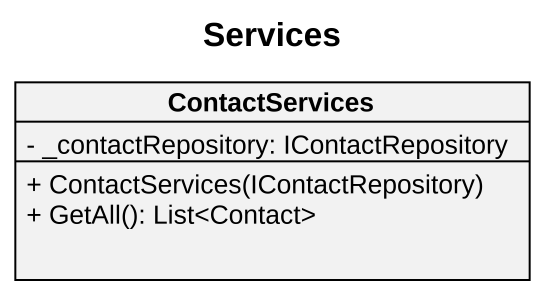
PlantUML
@startuml
title Services
hide circle
hide empty members
skinparam classAttributeIconSize 0
class ContactServices {
  - _contactRepository: IContactRepository
  + ContactServices(IContactRepository)
  + GetAll(): List<Contact>
}
@enduml
